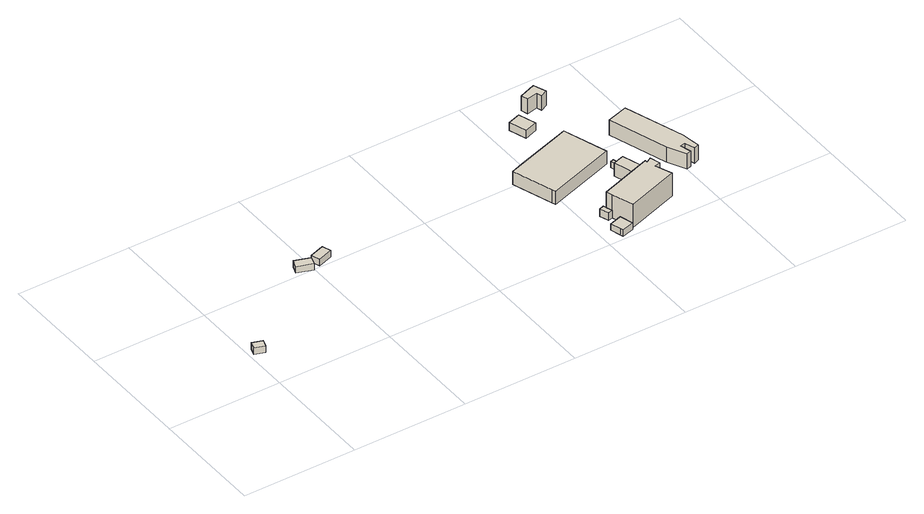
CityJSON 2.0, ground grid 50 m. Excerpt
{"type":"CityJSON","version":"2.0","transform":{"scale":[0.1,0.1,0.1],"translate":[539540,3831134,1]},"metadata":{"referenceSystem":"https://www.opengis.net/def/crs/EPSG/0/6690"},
"CityObjects":{
"building1":{"type":"Building","attributes":{"class":"3001","BuildingDetailAttribute.specifiedBuildingCoverageRate":0.6,"BuildingDetailAttribute.surveyYear":2017,"BuildingTsunamiRiskAttribute.description":"1","BuildingTsunamiRiskAttribute.rank":"2","BuildingTsunamiRiskAttribute.depth":1.54,"BuildingHighTideRiskAttribute.description":"1","BuildingHighTideRiskAttribute.rank":"3","BuildingHighTideRiskAttribute.depth":3.06,"BuildingIDAttribute.prefecture":"27","BuildingIDAttribute.city":"27125"},"geometry":[{"type":"Solid","lod":"1","boundaries":[[[[0,1,2,3]],[[2,4,5,3]],[[1,6,4,2]],[[0,7,6,1]],[[3,5,7,0]],[[4,6,7,5]]]]}]},
"building2":{"type":"Building","attributes":{"class":"3003","BuildingDetailAttribute.specifiedBuildingCoverageRate":0.6,"BuildingDetailAttribute.surveyYear":2017,"BuildingTsunamiRiskAttribute.description":"1","BuildingTsunamiRiskAttribute.rank":"2","BuildingTsunamiRiskAttribute.depth":1.1,"BuildingHighTideRiskAttribute.description":"1","BuildingHighTideRiskAttribute.rank":"3","BuildingHighTideRiskAttribute.depth":3.59,"BuildingIDAttribute.prefecture":"27","BuildingIDAttribute.city":"27125"},"geometry":[{"type":"Solid","lod":"1","boundaries":[[[[8,9,10,11]],[[10,12,13,11]],[[9,14,12,10]],[[8,15,14,9]],[[11,13,15,8]],[[12,14,15,13]]]]}]},
"building3":{"type":"Building","attributes":{"class":"3003","BuildingDetailAttribute.specifiedBuildingCoverageRate":0.6,"BuildingDetailAttribute.surveyYear":2017,"BuildingTsunamiRiskAttribute.description":"1","BuildingTsunamiRiskAttribute.rank":"2","BuildingTsunamiRiskAttribute.depth":1.01,"BuildingHighTideRiskAttribute.description":"1","BuildingHighTideRiskAttribute.rank":"3","BuildingHighTideRiskAttribute.depth":3.51,"BuildingIDAttribute.prefecture":"27","BuildingIDAttribute.city":"27125"},"geometry":[{"type":"Solid","lod":"1","boundaries":[[[[16,17,18,19]],[[18,20,21,19]],[[17,22,20,18]],[[16,23,22,17]],[[19,21,23,16]],[[20,22,23,21]]]]}]},
"building4":{"type":"Building","attributes":{"計測周辺長":23.31,"1/2500図郭":84,"区名":"住之江区","町丁目名称":"南港南２丁目","街区番号":1,"class":"3001","usage":"422","storeysAboveGround":1,"BuildingDetailAttribute.buildingRoofEdgeArea":34.11,"BuildingDetailAttribute.buildingStructureType":"610","BuildingDetailAttribute.buildingStructureOrgType":"2","BuildingDetailAttribute.detailedUsage":"1404","BuildingDetailAttribute.specifiedBuildingCoverageRate":0.8,"BuildingDetailAttribute.surveyYear":2017,"BuildingTsunamiRiskAttribute.description":"1","BuildingTsunamiRiskAttribute.rank":"1","BuildingTsunamiRiskAttribute.depth":0.04,"BuildingHighTideRiskAttribute.description":"1","BuildingHighTideRiskAttribute.rank":"2","BuildingHighTideRiskAttribute.depth":2.65,"BuildingIDAttribute.prefecture":"27","BuildingIDAttribute.city":"27125"},"geometry":[{"type":"Solid","lod":"1","boundaries":[[[[24,25,26,27,28]],[[27,29,30,28]],[[26,31,29,27]],[[25,32,31,26]],[[24,33,32,25]],[[28,30,33,24]],[[29,31,32,33,30]]]]}]},
"building5":{"type":"Building","attributes":{"計測周辺長":12.55,"1/2500図郭":84,"区名":"住之江区","町丁目名称":"南港南２丁目","街区番号":1,"class":"3001","usage":"422","measuredHeight":3.6,"storeysAboveGround":1,"BuildingDetailAttribute.buildingRoofEdgeArea":8.74,"BuildingDetailAttribute.buildingStructureType":"610","BuildingDetailAttribute.buildingStructureOrgType":"2","BuildingDetailAttribute.detailedUsage":"1404","BuildingDetailAttribute.specifiedBuildingCoverageRate":0.8,"BuildingDetailAttribute.surveyYear":2017,"BuildingTsunamiRiskAttribute.description":"1","BuildingTsunamiRiskAttribute.rank":"1","BuildingTsunamiRiskAttribute.depth":0.07,"BuildingHighTideRiskAttribute.description":"1","BuildingHighTideRiskAttribute.rank":"2","BuildingHighTideRiskAttribute.depth":2.64,"BuildingIDAttribute.prefecture":"27","BuildingIDAttribute.city":"27125"},"geometry":[{"type":"Solid","lod":"1","boundaries":[[[[34,35,36,37,38,39]],[[38,40,41,39]],[[37,42,40,38]],[[36,43,42,37]],[[35,44,43,36]],[[34,45,44,35]],[[39,41,45,34]],[[40,42,43,44,45,41]]]]}]},
"building6":{"type":"Building","attributes":{"計測周辺長":103.32,"1/2500図郭":84,"区名":"住之江区","町丁目名称":"南港南２丁目","街区番号":1,"class":"3001","usage":"421","measuredHeight":6.2,"storeysAboveGround":1,"BuildingDetailAttribute.buildingRoofEdgeArea":637.13,"BuildingDetailAttribute.buildingStructureType":"610","BuildingDetailAttribute.buildingStructureOrgType":"2","BuildingDetailAttribute.detailedUsage":"1830","BuildingDetailAttribute.specifiedBuildingCoverageRate":0.8,"BuildingDetailAttribute.surveyYear":2017,"BuildingTsunamiRiskAttribute.description":"1","BuildingTsunamiRiskAttribute.rank":"1","BuildingTsunamiRiskAttribute.depth":0.24,"BuildingHighTideRiskAttribute.description":"1","BuildingHighTideRiskAttribute.rank":"2","BuildingHighTideRiskAttribute.depth":2.91,"BuildingIDAttribute.prefecture":"27","BuildingIDAttribute.city":"27125"},"geometry":[{"type":"Solid","lod":"1","boundaries":[[[[46,47,48,49,50,51]],[[50,52,53,51]],[[49,54,52,50]],[[48,55,54,49]],[[47,56,55,48]],[[46,57,56,47]],[[51,53,57,46]],[[52,54,55,56,57,53]]]]}]},
"building7":{"type":"Building","attributes":{"計測周辺長":79.52,"1/2500図郭":84,"区名":"住之江区","町丁目名称":"南港南２丁目","街区番号":1,"class":"3002","usage":"422","measuredHeight":10.9,"storeysAboveGround":3,"BuildingDetailAttribute.buildingRoofEdgeArea":314.63,"BuildingDetailAttribute.buildingStructureType":"603","BuildingDetailAttribute.buildingStructureOrgType":"3","BuildingDetailAttribute.detailedUsage":"1404","BuildingDetailAttribute.specifiedBuildingCoverageRate":0.8,"BuildingDetailAttribute.surveyYear":2017,"BuildingTsunamiRiskAttribute.description":"1","BuildingTsunamiRiskAttribute.rank":"1","BuildingTsunamiRiskAttribute.depth":0.07,"BuildingHighTideRiskAttribute.description":"1","BuildingHighTideRiskAttribute.rank":"2","BuildingHighTideRiskAttribute.depth":2.59,"BuildingIDAttribute.prefecture":"27","BuildingIDAttribute.city":"27125"},"geometry":[{"type":"Solid","lod":"1","boundaries":[[[[39,58,59,60,61,62,63,64,35]],[[64,65,66,35]],[[63,67,65,64]],[[62,68,67,63]],[[61,69,68,62]],[[60,70,69,61]],[[59,71,70,60]],[[58,72,71,59]],[[39,73,72,58]],[[35,66,73,39]],[[65,67,68,69,70,71,72,73,66]]]]}]},
"building8":{"type":"Building","attributes":{"class":"3001","measuredHeight":3.7,"BuildingDetailAttribute.specifiedBuildingCoverageRate":0.8,"BuildingDetailAttribute.surveyYear":2017,"BuildingTsunamiRiskAttribute.description":"1","BuildingTsunamiRiskAttribute.rank":"1","BuildingTsunamiRiskAttribute.depth":0.22,"BuildingHighTideRiskAttribute.description":"1","BuildingHighTideRiskAttribute.rank":"2","BuildingHighTideRiskAttribute.depth":2.73,"BuildingIDAttribute.prefecture":"27","BuildingIDAttribute.city":"27125"},"geometry":[{"type":"Solid","lod":"1","boundaries":[[[[74,75,76,77]],[[76,78,79,77]],[[75,80,78,76]],[[74,81,80,75]],[[77,79,81,74]],[[78,80,81,79]]]]}]},
"building9":{"type":"Building","attributes":{"計測周辺長":32.24,"1/2500図郭":84,"区名":"住之江区","町丁目名称":"南港南２丁目","街区番号":1,"class":"3001","usage":"422","measuredHeight":6.3,"storeysAboveGround":2,"BuildingDetailAttribute.buildingRoofEdgeArea":56.7,"BuildingDetailAttribute.buildingStructureType":"610","BuildingDetailAttribute.buildingStructureOrgType":"2","BuildingDetailAttribute.detailedUsage":"1404","BuildingDetailAttribute.specifiedBuildingCoverageRate":0.8,"BuildingDetailAttribute.surveyYear":2017,"BuildingTsunamiRiskAttribute.description":"1","BuildingTsunamiRiskAttribute.rank":"1","BuildingTsunamiRiskAttribute.depth":0.15,"BuildingHighTideRiskAttribute.description":"1","BuildingHighTideRiskAttribute.rank":"2","BuildingHighTideRiskAttribute.depth":2.5,"BuildingIDAttribute.prefecture":"27","BuildingIDAttribute.city":"27125"},"geometry":[{"type":"Solid","lod":"1","boundaries":[[[[82,83,84,85]],[[84,86,87,85]],[[83,88,86,84]],[[82,89,88,83]],[[85,87,89,82]],[[86,88,89,87]]]]}]},
"building10":{"type":"Building","attributes":{"class":"3001","BuildingDetailAttribute.specifiedBuildingCoverageRate":0.8,"BuildingDetailAttribute.surveyYear":2017,"BuildingHighTideRiskAttribute.description":"1","BuildingHighTideRiskAttribute.rank":"2","BuildingHighTideRiskAttribute.depth":2.38,"BuildingIDAttribute.prefecture":"27","BuildingIDAttribute.city":"27125"},"geometry":[{"type":"Solid","lod":"1","boundaries":[[[[90,91,92,93]],[[92,94,95,93]],[[91,96,94,92]],[[90,97,96,91]],[[93,95,97,90]],[[94,96,97,95]]]]}]},
"building11":{"type":"Building","attributes":{"class":"3001","BuildingDetailAttribute.specifiedBuildingCoverageRate":0.8,"BuildingDetailAttribute.surveyYear":2017,"BuildingHighTideRiskAttribute.description":"1","BuildingHighTideRiskAttribute.rank":"2","BuildingHighTideRiskAttribute.depth":2.63,"BuildingIDAttribute.prefecture":"27","BuildingIDAttribute.city":"27125"},"geometry":[{"type":"Solid","lod":"1","boundaries":[[[[98,99,100,101]],[[100,102,103,101]],[[99,104,102,100]],[[98,105,104,99]],[[101,103,105,98]],[[102,104,105,103]]]]}]},
"building12":{"type":"Building","attributes":{"計測周辺長":27.58,"1/2500図郭":84,"区名":"住之江区","町丁目名称":"南港南２丁目","街区番号":1,"class":"3001","usage":"421","measuredHeight":6.9,"storeysAboveGround":2,"BuildingDetailAttribute.buildingRoofEdgeArea":36.53,"BuildingDetailAttribute.buildingStructureType":"610","BuildingDetailAttribute.buildingStructureOrgType":"2","BuildingDetailAttribute.detailedUsage":"1840","BuildingDetailAttribute.specifiedBuildingCoverageRate":0.8,"BuildingDetailAttribute.surveyYear":2017,"BuildingTsunamiRiskAttribute.description":"1","BuildingTsunamiRiskAttribute.rank":"1","BuildingTsunamiRiskAttribute.depth":0.43,"BuildingHighTideRiskAttribute.description":"1","BuildingHighTideRiskAttribute.rank":"2","BuildingHighTideRiskAttribute.depth":2.93,"BuildingIDAttribute.prefecture":"27","BuildingIDAttribute.city":"27125"},"geometry":[{"type":"Solid","lod":"1","boundaries":[[[[106,107,108,109,110,111]],[[110,112,113,111]],[[109,114,112,110]],[[108,115,114,109]],[[107,116,115,108]],[[106,117,116,107]],[[111,113,117,106]],[[112,114,115,116,117,113]]]]}]},
"building13":{"type":"Building","attributes":{"計測周辺長":573.16,"1/2500図郭":84,"区名":"住之江区","町丁目名称":"南港南２丁目","街区番号":1,"class":"3002","usage":"402","measuredHeight":7.2,"storeysAboveGround":5,"BuildingDetailAttribute.buildingRoofEdgeArea":11407.94,"BuildingDetailAttribute.buildingStructureType":"610","BuildingDetailAttribute.buildingStructureOrgType":"2","BuildingDetailAttribute.detailedUsage":"1240","BuildingDetailAttribute.specifiedBuildingCoverageRate":0.8,"BuildingDetailAttribute.surveyYear":2017,"BuildingTsunamiRiskAttribute.description":"1","BuildingTsunamiRiskAttribute.rank":"1","BuildingTsunamiRiskAttribute.depth":0.14,"BuildingHighTideRiskAttribute.description":"1","BuildingHighTideRiskAttribute.rank":"2","BuildingHighTideRiskAttribute.depth":2.68,"BuildingIDAttribute.prefecture":"27","BuildingIDAttribute.city":"27125"},"geometry":[{"type":"Solid","lod":"1","boundaries":[[[[118,119,120,121,122,123,124,125,126,127]],[[126,128,129,127]],[[125,130,128,126]],[[124,131,130,125]],[[123,132,131,124]],[[122,133,132,123]],[[121,134,133,122]],[[120,135,134,121]],[[119,136,135,120]],[[118,137,136,119]],[[127,129,137,118]],[[128,130,131,132,133,134,135,136,137,129]]]]}]}
},
"vertices":[
[7,180,25],[19,213,25],[64,198,25],[52,166,25],[64,198,55],[52,166,55],[19,213,55],[7,180,55],
[431,520,9],[444,557,9],[511,534,9],[499,497,9],[511,534,39],[499,497,39],[444,557,39],[431,520,39],
[517,545,9],[583,567,9],[596,529,9],[530,507,9],[596,529,39],[530,507,39],[583,567,39],[517,545,39],
[1557,13,23],[1544,58,23],[1598,74,23],[1615,15,23],[1561,0,23],[1615,15,53],[1561,0,53],[1598,74,53],[1544,58,53],[1557,13,53],
[1581,144,23],[1591,117,23],[1571,111,23],[1558,151,23],[1578,157,23],[1582,144,23],[1578,157,59],[1582,144,59],[1558,151,59],[1571,111,59],[1591,117,59],[1581,144,59],
[1400,499,21],[1456,517,21],[1698,596,21],[1761,403,21],[1463,306,21],[1458,322,21],[1463,306,83],[1458,322,83],[1761,403,83],[1698,596,83],[1456,517,83],[1400,499,83],
[1811,221,23],[1813,211,23],[1836,224,23],[1849,179,23],[1824,173,23],[1852,101,23],[1623,24,23],[1623,24,132],[1591,117,132],[1852,101,132],[1824,173,132],[1849,179,132],[1836,224,132],[1813,211,132],[1811,221,132],[1582,144,132],
[1575,779,22],[1631,798,22],[1656,722,22],[1600,703,22],[1656,722,59],[1600,703,59],[1631,798,59],[1575,779,59],
[1740,323,24],[1789,338,24],[1823,234,24],[1774,219,24],[1823,234,87],[1774,219,87],[1789,338,87],[1740,323,87],
[1760,374,23],[1774,378,23],[1780,355,23],[1767,351,23],[1780,355,53],[1767,351,53],[1774,378,53],[1760,374,53],
[1839,151,25],[1859,159,25],[1866,136,25],[1852,126,25],[1866,136,55],[1852,126,55],[1859,159,55],[1839,151,55],
[1740,837,19],[1692,827,19],[1682,857,19],[1757,885,19],[1777,830,19],[1747,815,19],[1777,830,88],[1747,815,88],[1757,885,88],[1682,857,88],[1692,827,88],[1740,837,88],
[1951,287,22],[1868,544,22],[1959,572,22],[2045,313,22],[2058,229,22],[2035,221,22],[2021,266,22],[2000,260,22],[2012,214,22],[1992,207,22],[2012,214,94],[1992,207,94],[2000,260,94],[2021,266,94],[2035,221,94],[2058,229,94],[2045,313,94],[1959,572,94],[1868,544,94],[1951,287,94]
]}
